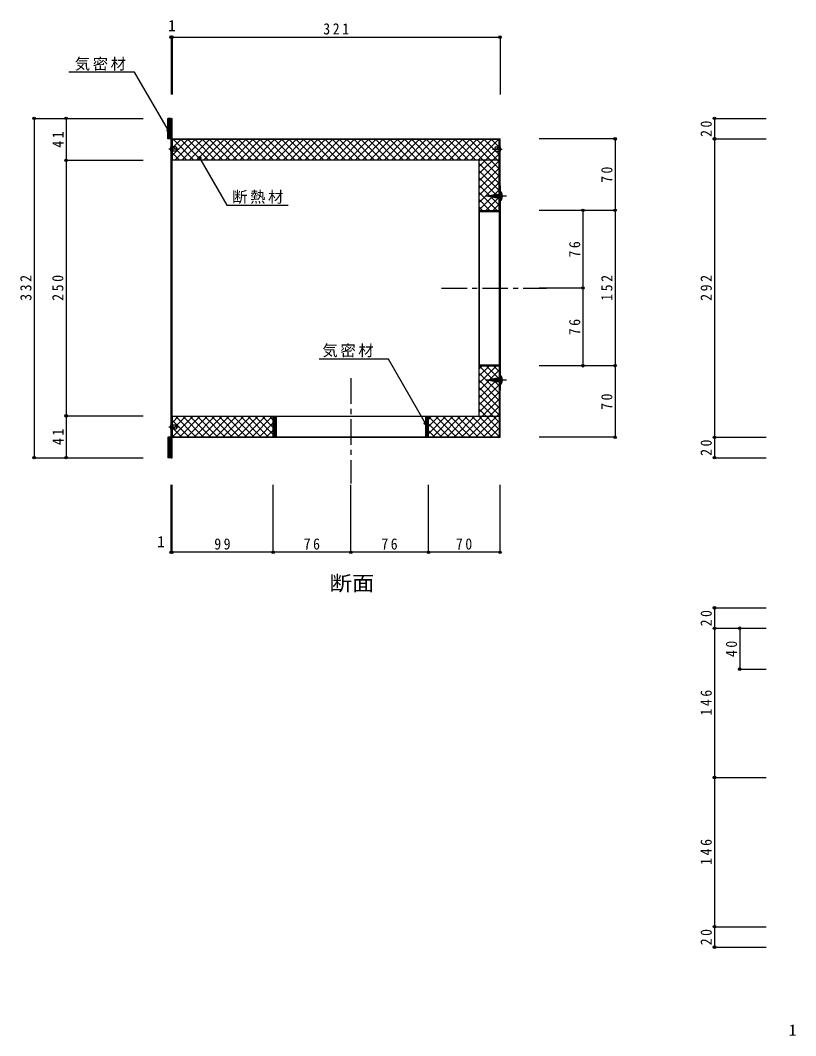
# Model space of a CAD drawing. Units: millimetres at full size, sheet at 1:5. Extents: x -992 to 812, y -602 to 481.
# Drawn here: x -992 to -233, y -512 to 481 of the extents above; entities that cross this region are included whole.
import ezdxf
from ezdxf.enums import TextEntityAlignment as Align

# ---------------------------------------------------------------- set-up
doc = ezdxf.new("R2010")
doc.units = ezdxf.units.MM
doc.header["$LTSCALE"] = 5
doc.header["$PDMODE"] = 32
doc.header["$PDSIZE"] = 2.5
doc.linetypes.add('CHAIN1', pattern=[8, 5, -1, 1, -1])
doc.layers.add('0-0', color=7, linetype='Continuous')
doc.layers.add('0-1', color=7, linetype='Continuous')
doc.styles.add('ＭＳ ゴシック', font='')
doc.styles.get('ＭＳ ゴシック').set_extended_font_data('MS Gothic')

msp = doc.modelspace()

# ---------------------------------------------------------------- linework, layer by layer
at = {"layer": '0-0'}
for p, q in [((-844.701, 464.875), (-843.701, 464.875)), ((-844.701, 464.875), (-844.701, 408.717)), ((-843.701, 464.875), (-522.701, 464.875)), ((-843.701, 464.875), (-843.701, 408.717)), ((-522.701, 464.875), (-522.701, 408.717)), ((-978.629, 385.459), (-978.629, 53.459)), ((-978.629, 385.459), (-871.825, 385.459)), ((-947.376, 385.459), (-947.376, 344.459)), ((-947.376, 385.459), (-871.825, 385.459)), ((-844.701, 385.459), (-847.701, 385.459)), ((-847.701, 365.459), (-847.701, 385.459)), ((-847.201, 365.459), (-847.201, 385.459)), ((-846.701, 365.459), (-846.701, 385.459)), ((-846.201, 365.459), (-846.201, 385.459)), ((-845.701, 365.459), (-845.701, 385.459)), ((-845.201, 365.459), (-845.201, 385.459)), ((-844.701, 385.459), (-843.701, 385.459)), ((-844.701, 344.459), (-844.701, 385.459)), ((-843.701, 344.459), (-843.701, 385.459)), ((-312.859, 385.459), (-312.859, 365.459)), ((-312.859, 385.459), (-262.111, 385.459)), ((-844.701, 365.459), (-847.701, 365.459)), ((-844.701, 358.659), (-844.701, 352.259)), ((-843.701, 365.459), (-522.701, 365.459)), ((-843.201, 344.959), (-843.201, 364.959)), ((-843.201, 364.959), (-523.701, 364.959)), ((-523.701, 295.459), (-523.701, 364.959)), ((-523.201, 295.459), (-523.201, 365.459)), ((-522.701, 352.259), (-522.701, 358.659)), ((-410.098, 365.459), (-484.526, 365.459)), ((-410.098, 365.459), (-410.098, 295.459)), ((-312.859, 365.459), (-262.111, 365.459)), ((-312.859, 365.459), (-312.859, 73.459)), ((-844.701, 357.059), (-843.201, 357.059)), ((-844.701, 353.859), (-843.201, 353.859)), ((-843.201, 356.959), (-843.201, 353.959)), ((-839.901, 357.459), (-842.701, 357.459)), ((-839.901, 353.459), (-842.701, 353.459)), ((-839.401, 356.959), (-839.401, 353.959)), ((-527.501, 353.959), (-527.501, 356.959)), ((-527.001, 357.459), (-524.201, 357.459)), ((-527.001, 353.459), (-524.201, 353.459)), ((-522.701, 357.059), (-523.701, 357.059)), ((-523.701, 353.959), (-523.701, 356.959)), ((-522.701, 353.859), (-523.701, 353.859)), ((-947.376, 344.459), (-871.825, 344.459)), ((-947.376, 344.459), (-947.376, 94.459)), ((-844.701, 344.459), (-843.701, 344.459)), ((-843.701, 345.459), (-843.201, 345.459)), ((-843.201, 344.959), (-523.701, 344.959)), ((-543.201, 295.459), (-543.201, 344.959)), ((-523.701, 345.459), (-523.201, 345.459)), ((-522.701, 319.459), (-522.201, 319.459)), ((-532.701, 309.03), (-533.201, 309.744)), ((-532.201, 308.887), (-532.701, 309.887)), ((-531.701, 308.744), (-532.201, 310.03)), ((-531.201, 308.601), (-531.701, 310.173)), ((-530.701, 308.459), (-531.201, 310.316)), ((-530.201, 308.316), (-530.701, 310.459)), ((-529.701, 308.173), (-530.201, 310.601)), ((-529.201, 308.03), (-529.701, 310.744)), ((-528.701, 307.887), (-529.201, 310.887)), ((-528.201, 307.751), (-528.701, 311.03)), ((-527.701, 307.641), (-528.201, 311.166)), ((-527.201, 307.557), (-527.701, 311.276)), ((-526.701, 307.499), (-527.201, 311.36)), ((-526.201, 307.467), (-526.701, 311.418)), ((-525.701, 307.459), (-526.201, 311.45)), ((-525.801, 310.959), (-522.201, 310.959)), ((-525.801, 307.959), (-522.201, 307.959)), ((-525.201, 307.459), (-525.701, 311.459)), ((-524.701, 307.459), (-525.201, 311.459)), ((-524.201, 307.459), (-524.701, 311.459)), ((-523.701, 307.459), (-524.201, 311.459)), ((-523.201, 307.459), (-523.701, 311.459)), ((-522.701, 307.459), (-523.201, 311.459)), ((-522.201, 305.909), (-522.201, 313.009)), ((-521.751, 313.459), (-521.651, 313.459)), ((-521.201, 305.909), (-521.201, 313.009)), ((-521.651, 305.459), (-521.751, 305.459)), ((-543.201, 143.459), (-543.201, 295.459)), ((-542.701, 294.459), (-522.701, 294.459)), ((-542.701, 144.459), (-542.701, 294.459)), ((-523.201, 143.459), (-523.201, 295.459)), ((-522.701, 143.459), (-522.701, 295.459)), ((-410.098, 295.459), (-484.526, 295.459)), ((-441.57, 295.459), (-484.526, 295.459)), ((-441.57, 295.459), (-441.57, 219.459)), ((-410.098, 295.459), (-410.098, 143.459)), ((-441.57, 219.459), (-484.526, 219.459)), ((-441.57, 219.459), (-441.57, 143.459)), ((-543.201, 143.459), (-522.701, 143.459)), ((-543.201, 93.959), (-543.201, 143.459)), ((-542.701, 144.459), (-522.701, 144.459)), ((-523.201, 73.959), (-523.201, 143.459)), ((-522.701, 73.459), (-522.701, 143.459)), ((-410.098, 143.459), (-484.526, 143.459)), ((-441.57, 143.459), (-484.526, 143.459)), ((-410.098, 143.459), (-410.098, 73.459)), ((-532.701, 129.03), (-533.201, 129.744)), ((-532.201, 128.887), (-532.701, 129.887)), ((-531.701, 128.744), (-532.201, 130.03)), ((-531.201, 128.601), (-531.701, 130.173)), ((-530.701, 128.459), (-531.201, 130.316)), ((-530.201, 128.316), (-530.701, 130.459)), ((-529.701, 128.173), (-530.201, 130.601)), ((-529.201, 128.03), (-529.701, 130.744)), ((-528.701, 127.887), (-529.201, 130.887)), ((-528.201, 127.751), (-528.701, 131.03)), ((-527.701, 127.641), (-528.201, 131.166)), ((-527.201, 127.557), (-527.701, 131.276)), ((-526.701, 127.499), (-527.201, 131.36)), ((-526.201, 127.467), (-526.701, 131.418)), ((-525.701, 127.459), (-526.201, 131.45)), ((-525.801, 130.959), (-522.201, 130.959)), ((-525.201, 127.459), (-525.701, 131.459)), ((-524.701, 127.459), (-525.201, 131.459)), ((-524.201, 127.459), (-524.701, 131.459)), ((-523.701, 127.459), (-524.201, 131.459)), ((-523.201, 127.459), (-523.701, 131.459)), ((-522.701, 127.459), (-523.201, 131.459)), ((-522.201, 125.909), (-522.201, 133.009)), ((-521.751, 133.459), (-521.651, 133.459)), ((-521.201, 125.909), (-521.201, 133.009)), ((-525.801, 127.959), (-522.201, 127.959)), ((-521.651, 125.459), (-521.751, 125.459)), ((-947.376, 94.459), (-871.825, 94.459)), ((-947.376, 94.459), (-947.376, 53.459)), ((-844.701, 94.459), (-843.701, 94.459)), ((-843.701, 93.459), (-843.201, 93.459)), ((-843.201, 73.959), (-843.201, 93.959)), ((-843.201, 93.959), (-744.701, 93.959)), ((-744.701, 73.459), (-744.701, 93.959)), ((-744.701, 93.959), (-592.701, 93.959)), ((-744.701, 93.459), (-741.701, 93.459)), ((-744.201, 93.459), (-744.201, 73.459)), ((-743.701, 93.459), (-743.701, 73.459)), ((-743.201, 93.459), (-743.201, 73.459)), ((-742.701, 93.459), (-742.701, 73.459)), ((-742.201, 93.459), (-742.201, 73.459)), ((-741.701, 93.459), (-741.701, 73.459)), ((-595.701, 93.459), (-595.701, 73.459)), ((-592.701, 93.459), (-595.701, 93.459)), ((-595.201, 93.459), (-595.201, 73.459)), ((-594.701, 93.459), (-594.701, 73.459)), ((-594.201, 93.459), (-594.201, 73.459)), ((-593.701, 93.459), (-593.701, 73.459)), ((-593.201, 93.459), (-593.201, 73.459)), ((-592.701, 73.459), (-592.701, 93.959)), ((-592.701, 93.959), (-523.201, 93.959)), ((-844.701, 86.659), (-844.701, 80.259)), ((-844.701, 85.059), (-843.201, 85.059)), ((-844.701, 81.859), (-843.201, 81.859)), ((-843.201, 84.959), (-843.201, 81.959)), ((-839.901, 85.459), (-842.701, 85.459)), ((-839.901, 81.459), (-842.701, 81.459)), ((-839.401, 84.959), (-839.401, 81.959)), ((-847.701, 73.459), (-847.701, 53.459)), ((-844.701, 73.459), (-847.701, 73.459)), ((-847.201, 73.459), (-847.201, 53.459)), ((-846.701, 73.459), (-846.701, 53.459)), ((-846.201, 73.459), (-846.201, 53.459)), ((-845.701, 73.459), (-845.701, 53.459)), ((-845.201, 73.459), (-845.201, 53.459)), ((-843.701, 73.459), (-744.701, 73.459)), ((-843.201, 73.959), (-744.701, 73.959)), ((-744.701, 73.959), (-592.701, 73.959)), ((-744.701, 73.459), (-592.701, 73.459)), ((-744.701, 73.459), (-741.701, 73.459)), ((-592.701, 73.459), (-595.701, 73.459)), ((-592.701, 73.959), (-523.201, 73.959)), ((-592.701, 73.459), (-522.701, 73.459)), ((-410.098, 73.459), (-484.526, 73.459)), ((-312.859, 73.459), (-262.111, 73.459)), ((-312.859, 73.459), (-312.859, 53.459)), ((-978.629, 53.459), (-871.825, 53.459)), ((-947.376, 53.459), (-871.825, 53.459)), ((-844.701, 53.459), (-847.701, 53.459)), ((-844.701, 53.459), (-843.701, 53.459)), ((-312.859, 53.459), (-262.111, 53.459)), ((-844.701, -39.068), (-844.701, 26.973)), ((-843.701, -39.068), (-843.701, 26.973)), ((-744.701, -39.068), (-744.701, 26.973)), ((-668.701, -39.068), (-668.701, 26.973)), ((-592.701, -39.068), (-592.701, 26.973)), ((-522.701, -39.068), (-522.701, 26.973)), ((-843.701, -39.068), (-844.701, -39.068)), ((-744.701, -39.068), (-843.701, -39.068)), ((-668.701, -39.068), (-744.701, -39.068)), ((-592.701, -39.068), (-668.701, -39.068)), ((-522.701, -39.068), (-592.701, -39.068)), ((-312.859, -93.404), (-312.859, -113.404)), ((-312.859, -93.404), (-262.111, -93.404)), ((-312.859, -113.404), (-262.111, -113.404)), ((-312.859, -113.404), (-312.859, -259.404)), ((-288.137, -113.404), (-288.137, -153.404)), ((-288.137, -113.404), (-262.111, -113.404)), ((-288.137, -153.404), (-262.111, -153.404)), ((-312.859, -259.404), (-262.111, -259.404)), ((-312.859, -259.404), (-312.859, -405.404)), ((-312.859, -405.404), (-262.111, -405.404)), ((-312.859, -405.404), (-312.859, -425.404)), ((-312.859, -425.404), (-262.111, -425.404))]:
    msp.add_line(p, q, dxfattribs=at)
at = {"layer": '0-0', "linetype": 'CHAIN1'}
for p, q in [((-836.738, 355.459), (-846.736, 355.459)), ((-530.165, 355.459), (-520.666, 355.459)), ((-516.308, 309.459), (-536.129, 309.459)), ((-579.923, 219.459), (-477.126, 219.459)), ((-668.701, 131.18), (-668.701, 28.383)), ((-516.308, 129.459), (-536.129, 129.459)), ((-836.738, 83.459), (-846.736, 83.459))]:
    msp.add_line(p, q, dxfattribs=at)
at = {"layer": '0-0'}
for points in [[(-543.201, 295.459), (-522.701, 295.459), (-522.701, 365.459)], [(-844.701, 53.459), (-844.701, 94.459), (-844.701, 344.459)], [(-843.701, 53.459), (-843.701, 94.459), (-843.701, 344.459)], [(-522.701, 119.459), (-522.201, 119.459), (-522.201, 319.459)], [(-528.411, 310.593), (-533.901, 309.459), (-528.411, 308.324)], [(-528.411, 130.593), (-533.901, 129.459), (-528.411, 128.324)]]:
    msp.add_lwpolyline(points, dxfattribs=at)
for centre, radius, start, end in [((-838.701, 355.459), 6.8, 151.92751, 208.07248), ((-528.701, 355.459), 6.8, 331.92751, 28.07248), ((-842.701, 356.959), 0.5, 90, 180), ((-842.701, 353.959), 0.5, 180, 270), ((-839.901, 356.959), 0.5, 0, 90), ((-839.901, 353.959), 0.5, 270, 0), ((-527.001, 356.959), 0.5, 90, 180), ((-527.001, 353.959), 0.5, 180, 270), ((-524.201, 356.959), 0.5, 0, 90), ((-524.201, 353.959), 0.5, 270, 0), ((-525.801, 301.459), 9.5, 90, 105.94539), ((-525.801, 317.459), 9.5, 254.0546, 270), ((-521.751, 313.009), 0.45, 90, 180), ((-521.651, 313.009), 0.45, 0, 90), ((-527.003, 309.459), 6.801, 328.53598, 31.464), ((-521.751, 305.909), 0.45, 180, 270), ((-521.651, 305.909), 0.45, 270, 0), ((-525.801, 121.459), 9.5, 90, 105.94539), ((-521.751, 133.009), 0.45, 90, 180), ((-521.651, 133.009), 0.45, 0, 90), ((-527.003, 129.459), 6.801, 328.53598, 31.464), ((-525.801, 137.459), 9.5, 254.0546, 270), ((-521.751, 125.909), 0.45, 180, 270), ((-521.651, 125.909), 0.45, 270, 0), ((-838.701, 83.459), 6.8, 151.92751, 208.07248), ((-842.701, 84.959), 0.5, 90, 180), ((-842.701, 81.959), 0.5, 180, 270), ((-839.901, 84.959), 0.5, 0, 90), ((-839.901, 81.959), 0.5, 270, 0)]:
    msp.add_arc(centre, radius, start, end, dxfattribs=at)
for p in [(-844.701, 464.875), (-843.701, 464.875), (-522.701, 464.875), (-978.629, 385.459), (-947.376, 385.459), (-312.859, 385.459), (-847.23, 373.54), (-410.098, 365.459), (-312.859, 365.459), (-816.788, 346.909), (-947.376, 344.459), (-441.57, 295.459), (-410.098, 295.459), (-441.57, 219.459), (-441.57, 143.459), (-410.098, 143.459), (-947.376, 94.459), (-595.701, 87.063), (-410.098, 73.459), (-312.859, 73.459), (-978.629, 53.459), (-947.376, 53.459), (-312.859, 53.459), (-844.701, -39.068), (-843.701, -39.068), (-744.701, -39.068), (-668.701, -39.068), (-592.701, -39.068), (-522.701, -39.068), (-312.859, -93.404), (-312.859, -113.404), (-288.137, -113.404), (-288.137, -153.404), (-312.859, -259.404), (-312.859, -405.404), (-312.859, -425.404)]:
    msp.add_point(p, dxfattribs=at)
at = {"layer": '0-1'}
for p, q in [((-880.281, 430.786), (-944.535, 430.786)), ((-847.23, 373.54), (-880.281, 430.786)), ((-843.201, 349.608), (-827.851, 364.959)), ((-843.201, 356.679), (-834.922, 364.959)), ((-843.201, 363.75), (-841.993, 364.959)), ((-843.201, 358.458), (-829.702, 344.959)), ((-842.631, 364.959), (-822.631, 344.959)), ((-840.779, 344.959), (-820.779, 364.959)), ((-835.56, 364.959), (-815.56, 344.959)), ((-833.708, 344.959), (-813.708, 364.959)), ((-828.488, 364.959), (-808.488, 344.959)), ((-826.637, 344.959), (-806.637, 364.959)), ((-821.417, 364.959), (-801.417, 344.959)), ((-819.566, 344.959), (-799.566, 364.959)), ((-814.346, 364.959), (-794.346, 344.959)), ((-812.495, 344.959), (-792.495, 364.959)), ((-807.275, 364.959), (-787.275, 344.959)), ((-805.424, 344.959), (-785.424, 364.959)), ((-800.204, 364.959), (-780.204, 344.959)), ((-798.353, 344.959), (-778.353, 364.959)), ((-793.133, 364.959), (-773.133, 344.959)), ((-791.282, 344.959), (-771.282, 364.959)), ((-786.062, 364.959), (-766.062, 344.959)), ((-784.211, 344.959), (-764.211, 364.959)), ((-778.991, 364.959), (-758.991, 344.959)), ((-777.14, 344.959), (-757.14, 364.959)), ((-771.92, 364.959), (-751.92, 344.959)), ((-770.069, 344.959), (-750.069, 364.959)), ((-764.849, 364.959), (-744.849, 344.959)), ((-762.998, 344.959), (-742.998, 364.959)), ((-757.778, 364.959), (-737.778, 344.959)), ((-755.927, 344.959), (-735.927, 364.959)), ((-750.707, 364.959), (-730.707, 344.959)), ((-748.856, 344.959), (-728.856, 364.959)), ((-743.636, 364.959), (-723.636, 344.959)), ((-741.784, 344.959), (-721.784, 364.959)), ((-736.565, 364.959), (-716.565, 344.959)), ((-734.713, 344.959), (-714.713, 364.959)), ((-729.494, 364.959), (-709.494, 344.959)), ((-727.642, 344.959), (-707.642, 364.959)), ((-722.422, 364.959), (-702.422, 344.959)), ((-720.571, 344.959), (-700.571, 364.959)), ((-715.351, 364.959), (-695.351, 344.959)), ((-713.5, 344.959), (-693.5, 364.959)), ((-708.28, 364.959), (-688.28, 344.959)), ((-706.429, 344.959), (-686.429, 364.959)), ((-701.209, 364.959), (-681.209, 344.959)), ((-699.358, 344.959), (-679.358, 364.959)), ((-694.138, 364.959), (-674.138, 344.959)), ((-692.287, 344.959), (-672.287, 364.959)), ((-687.067, 364.959), (-667.067, 344.959)), ((-685.216, 344.959), (-665.216, 364.959)), ((-679.996, 364.959), (-659.996, 344.959)), ((-678.145, 344.959), (-658.145, 364.959)), ((-672.925, 364.959), (-652.925, 344.959)), ((-671.074, 344.959), (-651.074, 364.959)), ((-665.854, 364.959), (-645.854, 344.959)), ((-664.003, 344.959), (-644.003, 364.959)), ((-658.783, 364.959), (-638.783, 344.959)), ((-656.932, 344.959), (-636.932, 364.959)), ((-651.712, 364.959), (-631.712, 344.959)), ((-649.861, 344.959), (-629.861, 364.959)), ((-644.641, 364.959), (-624.641, 344.959)), ((-642.79, 344.959), (-622.79, 364.959)), ((-637.57, 364.959), (-617.57, 344.959)), ((-635.718, 344.959), (-615.718, 364.959)), ((-630.499, 364.959), (-610.499, 344.959)), ((-628.647, 344.959), (-608.647, 364.959)), ((-623.427, 364.959), (-603.427, 344.959)), ((-621.576, 344.959), (-601.576, 364.959)), ((-616.356, 364.959), (-596.356, 344.959)), ((-614.505, 344.959), (-594.505, 364.959)), ((-609.285, 364.959), (-589.285, 344.959)), ((-607.434, 344.959), (-587.434, 364.959)), ((-602.214, 364.959), (-582.214, 344.959)), ((-600.363, 344.959), (-580.363, 364.959)), ((-595.143, 364.959), (-575.143, 344.959)), ((-593.292, 344.959), (-573.292, 364.959)), ((-588.072, 364.959), (-568.072, 344.959)), ((-586.221, 344.959), (-566.221, 364.959)), ((-581.001, 364.959), (-561.001, 344.959)), ((-579.15, 344.959), (-559.15, 364.959)), ((-573.93, 364.959), (-553.93, 344.959)), ((-572.079, 344.959), (-552.079, 364.959)), ((-566.859, 364.959), (-546.859, 344.959)), ((-565.008, 344.959), (-545.008, 364.959)), ((-559.788, 364.959), (-523.701, 328.872)), ((-557.937, 344.959), (-537.937, 364.959)), ((-552.717, 364.959), (-523.701, 335.943)), ((-550.866, 344.959), (-530.866, 364.959)), ((-545.646, 364.959), (-523.701, 343.014)), ((-543.795, 344.959), (-523.795, 364.959)), ((-543.201, 338.481), (-523.701, 357.981)), ((-538.575, 364.959), (-523.701, 350.085)), ((-531.504, 364.959), (-523.701, 357.156)), ((-524.433, 364.959), (-523.701, 364.227)), ((-843.201, 351.387), (-836.773, 344.959)), ((-543.201, 331.41), (-523.701, 350.91)), ((-816.788, 346.909), (-790.086, 300.66)), ((-543.201, 324.339), (-523.701, 343.839)), ((-543.201, 341.301), (-523.701, 321.801)), ((-543.201, 317.268), (-523.701, 336.768)), ((-543.201, 334.23), (-523.701, 314.73)), ((-543.201, 310.196), (-523.701, 329.696)), ((-543.201, 327.159), (-523.701, 307.659)), ((-543.201, 303.125), (-523.701, 322.625)), ((-543.201, 320.088), (-523.701, 300.588)), ((-543.201, 296.054), (-523.701, 315.554)), ((-543.201, 313.017), (-525.643, 295.459)), ((-536.726, 295.459), (-523.701, 308.483)), ((-790.086, 300.66), (-730.066, 300.66)), ((-543.201, 305.945), (-532.714, 295.459)), ((-543.201, 298.874), (-539.785, 295.459)), ((-529.655, 295.459), (-523.701, 301.412)), ((-632.003, 149.94), (-699.63, 149.94)), ((-595.701, 87.063), (-632.003, 149.94)), ((-543.201, 126.349), (-526.091, 143.459)), ((-543.201, 133.42), (-533.163, 143.459)), ((-543.201, 140.491), (-540.234, 143.459)), ((-543.201, 143.311), (-523.201, 123.311)), ((-543.201, 119.278), (-523.201, 139.278)), ((-536.278, 143.459), (-523.201, 130.382)), ((-529.207, 143.459), (-523.201, 137.453)), ((-543.201, 136.24), (-523.201, 116.24)), ((-543.201, 112.207), (-523.201, 132.207)), ((-543.201, 129.169), (-523.201, 109.169)), ((-543.201, 105.135), (-523.201, 125.135)), ((-543.201, 122.098), (-523.201, 102.098)), ((-560.236, 73.959), (-523.201, 110.993)), ((-543.201, 98.064), (-523.201, 118.064)), ((-543.201, 115.027), (-523.201, 95.027)), ((-553.165, 73.959), (-523.201, 103.922)), ((-543.201, 107.956), (-523.201, 87.956)), ((-543.201, 100.885), (-523.201, 80.885)), ((-843.201, 80.907), (-830.15, 93.959)), ((-843.201, 87.978), (-837.221, 93.959)), ((-843.201, 89.758), (-827.402, 73.959)), ((-843.079, 73.959), (-823.079, 93.959)), ((-840.331, 93.959), (-820.331, 73.959)), ((-836.008, 73.959), (-816.008, 93.959)), ((-833.26, 93.959), (-813.26, 73.959)), ((-828.937, 73.959), (-808.937, 93.959)), ((-826.189, 93.959), (-806.189, 73.959)), ((-821.866, 73.959), (-801.866, 93.959)), ((-819.118, 93.959), (-799.118, 73.959)), ((-814.795, 73.959), (-794.795, 93.959)), ((-812.047, 93.959), (-792.047, 73.959)), ((-807.724, 73.959), (-787.724, 93.959)), ((-804.976, 93.959), (-784.976, 73.959)), ((-800.652, 73.959), (-780.652, 93.959)), ((-797.905, 93.959), (-777.905, 73.959)), ((-793.581, 73.959), (-773.581, 93.959)), ((-790.834, 93.959), (-770.834, 73.959)), ((-786.51, 73.959), (-766.51, 93.959)), ((-783.763, 93.959), (-763.763, 73.959)), ((-779.439, 73.959), (-759.439, 93.959)), ((-776.692, 93.959), (-756.692, 73.959)), ((-772.368, 73.959), (-752.368, 93.959)), ((-769.62, 93.959), (-749.62, 73.959)), ((-765.297, 73.959), (-745.297, 93.959)), ((-762.549, 93.959), (-744.701, 76.11)), ((-755.478, 93.959), (-744.701, 83.181)), ((-748.407, 93.959), (-744.701, 90.252)), ((-592.701, 76.849), (-575.591, 93.959)), ((-592.701, 83.92), (-582.663, 93.959)), ((-592.701, 90.991), (-589.734, 93.959)), ((-592.701, 93.816), (-572.844, 73.959)), ((-588.52, 73.959), (-568.52, 93.959)), ((-585.773, 93.959), (-565.773, 73.959)), ((-581.449, 73.959), (-561.449, 93.959)), ((-578.702, 93.959), (-558.702, 73.959)), ((-574.378, 73.959), (-554.378, 93.959)), ((-571.631, 93.959), (-551.631, 73.959)), ((-567.307, 73.959), (-547.307, 93.959)), ((-564.56, 93.959), (-544.56, 73.959)), ((-557.488, 93.959), (-537.488, 73.959)), ((-550.417, 93.959), (-530.417, 73.959)), ((-546.094, 73.959), (-523.201, 96.851)), ((-543.346, 93.959), (-523.346, 73.959)), ((-539.023, 73.959), (-523.201, 89.78)), ((-843.201, 82.686), (-834.473, 73.959)), ((-758.226, 73.959), (-744.701, 87.483)), ((-751.155, 73.959), (-744.701, 80.412)), ((-592.701, 86.745), (-579.915, 73.959)), ((-592.701, 79.674), (-586.986, 73.959)), ((-531.952, 73.959), (-523.201, 82.709)), ((-843.201, 75.615), (-841.544, 73.959)), ((-524.881, 73.959), (-523.201, 75.638))]:
    msp.add_line(p, q, dxfattribs=at)

# ---------------------------------------------------------------- texts
at = {"layer": '0-0', "style": 'ＭＳ ゴシック'}
for p in [(-847.567, 467.41), (-858.263, -37.483), (-240.116, -515.303)]:
    msp.add_text('1', height=11, dxfattribs=at).set_placement(p, align=Align.BOTTOM_LEFT)
at = {"layer": '0-0', "style": 'ＭＳ ゴシック', "width": 1.1}
msp.add_text('断面', height=14.66, dxfattribs=at).set_placement((-689.685, -81.185), align=Align.BOTTOM_LEFT)
at = {"layer": '0-0', "char_height": 11, "attachment_point": 7, "style": 'ＭＳ ゴシック'}
for s, insert in [('\\T1.38;\\W0.9;321', (-695.701, 467.375)), ('\\T1.17;気密材', (-938.904, 432.032)), ('\\T1.17;気密材', (-696.552, 151.592)), ('\\T1.36;\\W0.9;99', (-802.326, -36.568)), ('\\T1.36;\\W0.9;76', (-714.826, -36.568)), ('\\T1.36;\\W0.9;76', (-638.826, -36.568)), ('\\T1.36;\\W0.9;70', (-565.826, -36.568))]:
    msp.add_mtext(s, dxfattribs=dict(at, insert=insert))
at = {"layer": '0-0', "char_height": 11, "attachment_point": 7, "rotation": 90, "style": 'ＭＳ ゴシック'}
for s, insert in [('\\T1.36;\\W0.9;20', (-315.359, 367.334)), ('\\T1.36;\\W0.9;41', (-949.876, 356.834)), ('\\T1.36;\\W0.9;70', (-412.598, 322.334)), ('\\T1.36;\\W0.9;76', (-444.07, 249.334)), ('\\T1.38;\\W0.9;332', (-981.129, 206.959)), ('\\T1.38;\\W0.9;250', (-949.876, 206.959)), ('\\T1.38;\\W0.9;152', (-412.598, 206.959)), ('\\T1.38;\\W0.9;292', (-315.359, 206.959)), ('\\T1.36;\\W0.9;76', (-444.07, 173.334)), ('\\T1.36;\\W0.9;70', (-412.598, 100.334)), ('\\T1.36;\\W0.9;41', (-949.876, 65.834)), ('\\T1.36;\\W0.9;20', (-315.359, 55.334)), ('\\T1.36;\\W0.9;20', (-315.359, -111.529)), ('\\T1.36;\\W0.9;40', (-290.637, -141.529)), ('\\T1.38;\\W0.9;146', (-315.359, -198.904)), ('\\T1.38;\\W0.9;146', (-315.359, -344.904)), ('\\T1.36;\\W0.9;20', (-315.359, -423.529))]:
    msp.add_mtext(s, dxfattribs=dict(at, insert=insert))
at = {"layer": '0-1', "insert": (-784.829, 301.76), "char_height": 11, "attachment_point": 7, "style": 'ＭＳ ゴシック'}
msp.add_mtext('\\T1.17;断熱材', dxfattribs=at)

doc.saveas('drawing.dxf')
